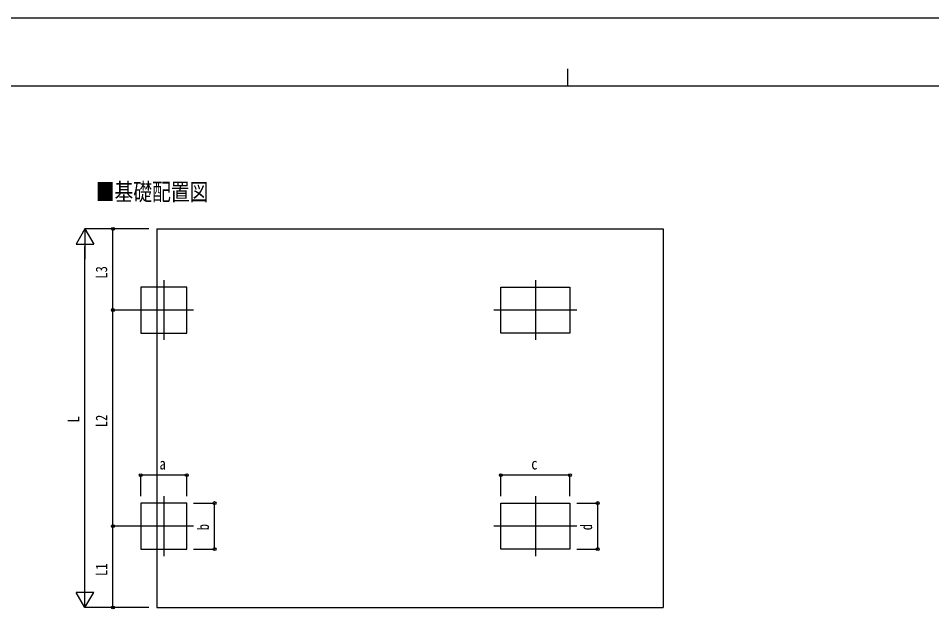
# Model space of a CAD drawing. Units: millimetres, scale not verified. Extents: x -21025 to 21025, y -14850 to 14850.
# Drawn here: x -7911 to 5202, y 6335 to 14850 of the extents above; entities that cross this region are included whole.
import ezdxf
from ezdxf.enums import TextEntityAlignment as Align

# ---------------------------------------------------------------- set-up
doc = ezdxf.new("R2010")
doc.units = ezdxf.units.MM
doc.header["$LTSCALE"] = 60
for name, color, linetype in [('0-2_USER1', 3, 'Continuous'), ('0-4_YKK_12', 2, 'Continuous'), ('0-6_YKK_A1', 4, 'Continuous'), ('0-7_YKK_D', 6, 'Continuous'), ('0-8_YKK_ZWAK', 7, 'Continuous')]:
    doc.layers.add(name, color=color, linetype=linetype)
doc.styles.add('ＭＳ ゴシック', font='')
doc.styles.get('ＭＳ ゴシック').set_extended_font_data('MS Gothic')

msp = doc.modelspace()

# ---------------------------------------------------------------- linework, layer by layer
at = {"layer": '0-4_YKK_12'}
for p, q in [((-5823.4, 11093.83), (-5823.4, 10233.83)), ((-486.9, 11093.83), (-486.9, 10233.83)), ((-5393.4, 10663.83), (-6253.4, 10663.83)), ((108.1, 10663.83), (-1081.9, 10663.83)), ((-5823.4, 7993.83), (-5823.4, 7133.83)), ((-486.9, 7993.83), (-486.9, 7133.83)), ((-5393.4, 7563.83), (-6253.4, 7563.83)), ((108.1, 7563.83), (-1081.9, 7563.83))]:
    msp.add_line(p, q, dxfattribs=at)
at = {"layer": '0-6_YKK_A1'}
for p, q in [((-5921.9, 11827.01), (-5921.9, 6395.23)), ((-6153.4, 7893.83), (-6153.4, 7233.83)), ((-5921.9, 6395.23), (1348.1, 6395.23))]:
    msp.add_line(p, q, dxfattribs=at)
msp.add_lwpolyline([(-5921.9, 11827.01), (1348.1, 11827.01), (1348.1, 6395.23)], dxfattribs=at)
for points in [[(-5493.4, 10333.83), (-5493.4, 10993.83), (-6153.4, 10993.83), (-6153.4, 10333.83)], [(-981.9, 10993.83), (8.1, 10993.83), (8.1, 10333.83), (-981.9, 10333.83)], [(-5493.4, 7233.83), (-5493.4, 7893.83), (-6153.4, 7893.83), (-6153.4, 7233.83)], [(-981.9, 7893.83), (8.1, 7893.83), (8.1, 7233.83), (-981.9, 7233.83)]]:
    msp.add_lwpolyline(points, close=True, dxfattribs=at)
at = {"layer": '0-7_YKK_D'}
for p, q in [((-6953.4, 11827.01), (-7078.4, 11610.51)), ((-6038.9, 11827.01), (-6954.4, 11827.01)), ((-6953.4, 11827.01), (-6828.4, 11610.51)), ((-6953.4, 11827.01), (-6953.4, 11394)), ((-6038.9, 11827.01), (-6554.4, 11827.01)), ((-6553.4, 10663.83), (-6553.4, 11827.01)), ((-7078.4, 11610.51), (-6828.4, 11610.51)), ((-6953.4, 6645.23), (-6953.4, 11577.01)), ((-6247.65, 10663.83), (-6554.4, 10663.83)), ((-6247.65, 10663.83), (-6554.4, 10663.83)), ((-6553.4, 7563.83), (-6553.4, 10663.83)), ((-6153.4, 7993.83), (-6153.4, 8294.83)), ((-5493.4, 8293.83), (-6153.4, 8293.83)), ((-5493.4, 7993.83), (-5493.4, 8294.83)), ((-981.9, 7993.83), (-981.9, 8294.83)), ((8.1, 8293.83), (-981.9, 8293.83)), ((8.1, 7993.83), (8.1, 8294.83)), ((-5393.4, 7893.83), (-5092.4, 7893.83)), ((-5093.4, 7233.83), (-5093.4, 7893.83)), ((108.1, 7893.83), (409.1, 7893.83)), ((408.1, 7233.83), (408.1, 7893.83)), ((-6254.4, 7563.83), (-6554.4, 7563.83)), ((-6254.4, 7563.83), (-6554.4, 7563.83)), ((-6553.4, 6395.23), (-6553.4, 7563.83)), ((-5393.4, 7233.83), (-5092.4, 7233.83)), ((108.1, 7233.83), (409.1, 7233.83)), ((-6953.4, 6395.23), (-6953.4, 6828.24)), ((-6953.4, 6395.23), (-7078.4, 6611.74)), ((-6828.4, 6611.74), (-7078.4, 6611.74)), ((-6953.4, 6395.23), (-6828.4, 6611.74)), ((-6038.9, 6395.23), (-6954.4, 6395.23)), ((-6038.9, 6395.23), (-6554.4, 6395.23))]:
    msp.add_line(p, q, dxfattribs=at)
for centre in [(-6553.4, 11827.01), (-6553.4, 10663.83), (-6553.4, 10663.83), (-6153.4, 8293.83), (-5493.4, 8293.83), (-981.9, 8293.83), (8.1, 8293.83), (-5093.4, 7893.83), (408.1, 7893.83), (-6553.4, 7563.83), (-6553.4, 7563.83), (-5093.4, 7233.83), (408.1, 7233.83), (-6553.4, 6395.23)]:
    msp.add_circle(centre, 21.25, dxfattribs=at)
at = {"layer": '0-8_YKK_ZWAK'}
for p, q in [((-24.9, 14125), (-24.9, 13875)), ((19475.1, 13875), (-19524.9, 13875))]:
    msp.add_line(p, q, dxfattribs=at)
msp.add_lwpolyline([(-21025, -14850), (21025, -14850), (21025, 14850), (-21025, 14850)], close=True, dxfattribs=at)

# ---------------------------------------------------------------- texts
at = {"layer": '0-2_USER1', "style": 'ＭＳ ゴシック', "width": 0.8}
msp.add_text('■基礎配置図', height=247.1, dxfattribs=at).set_placement((-6799.46, 12161.33), align=Align.BOTTOM_LEFT)
at = {"layer": '0-7_YKK_D', "style": 'ＭＳ ゴシック', "width": 0.8}
for s, p in [('L3', (-6585.4, 11113.42)), ('L', (-6985.4, 9051.12)), ('L2', (-6585.4, 8981.83)), ('b', (-5125.4, 7503.83)), ('d', (376.1, 7503.83)), ('L1', (-6585.4, 6847.53))]:
    msp.add_text(s, height=165, rotation=90, dxfattribs=at).set_placement(p, align=Align.BOTTOM_LEFT)
for s, p in [('a', (-5883.4, 8325.83)), ('c', (-546.9, 8325.83))]:
    msp.add_text(s, height=165, dxfattribs=at).set_placement(p, align=Align.BOTTOM_LEFT)

doc.saveas('drawing.dxf')
